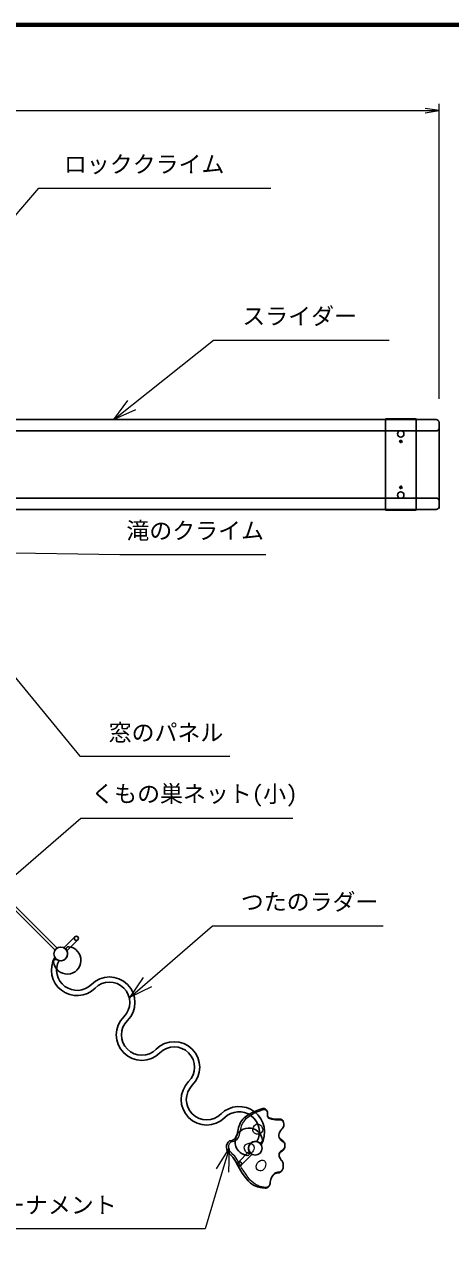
# Model space of a CAD drawing. Units: millimetres at full size, sheet at 1:60; details may follow other scales. Extents: x 900 to 24300, y 900 to 16920.
# Drawn here: x 6370 to 9154, y 8821 to 16920 of the extents above; entities that cross this region are included whole.
import ezdxf
from ezdxf.enums import TextEntityAlignment as Align

# ---------------------------------------------------------------- set-up
doc = ezdxf.new("R2010")
doc.units = ezdxf.units.MM
doc.header["$LTSCALE"] = 60
doc.linetypes.add('USER2', pattern=[0.846666, 0.529167, -0.105833, 0.105833, -0.105833])
for name, color, linetype, lineweight in [('D-STR-1', 1, 'Continuous', 25), ('D-STR-3', 251, 'Continuous', 9), ('D-STR-DIM', 7, 'Continuous', 0), ('D-STR-HTXT', 7, 'Continuous', 13), ('D-TTL', 7, 'Continuous', 70)]:
    doc.layers.add(name, color=color, linetype=linetype, lineweight=lineweight)
doc.styles.add('ＭＳ ゴシック', font='')
doc.styles.get('ＭＳ ゴシック').set_extended_font_data('MS Gothic')

# ---------------------------------------------------------------- blocks, each defined once
blk = doc.blocks.new('open_arrow')
at = {"color": 0, "linetype": 'Continuous', "lineweight": -2}
blk.add_lwpolyline([(7.5, 1.25), (0, 0), (7.5, -1.25)], dxfattribs=at)

msp = doc.modelspace()

# ---------------------------------------------------------------- linework, layer by layer
at = {"layer": 'D-STR-1'}
for p, q in [((8929.6, 14339.5), (8729.6, 14339.5)), ((8729.6, 14339.5), (8729.6, 13739.5)), ((8929.6, 13739.5), (8929.6, 14339.5)), ((9060.6, 14334.5), (6185.6, 14334.5)), ((9060.6, 14259.5), (6185.6, 14259.5)), ((9080.6, 13764.5), (9080.6, 14314.5)), ((9080.6, 13751.94), (9080.6, 14301.94)), ((9060.6, 13819.5), (6185.6, 13819.5)), ((9060.6, 13744.5), (6185.6, 13744.5)), ((8729.6, 13739.5), (8929.6, 13739.5)), ((6568.02, 10858.36), (5074.09, 12352.29)), ((6580.75, 10871.09), (5086.82, 12365.02)), ((6697.83, 10945.7), (6625.62, 10873.48)), ((6717.06, 10926.47), (6644.85, 10854.25)), ((7869.56, 9799.81), (7902.03, 9813.52)), ((7902.03, 9813.52), (7926.29, 9820.85)), ((7926.29, 9820.85), (7935.28, 9820.86)), ((7935.28, 9820.86), (7943.34, 9818.65)), ((7943.34, 9818.65), (7950.11, 9812.98)), ((7950.11, 9812.98), (7955.01, 9803.96)), ((7955.01, 9803.96), (7957.03, 9796.19)), ((7774.02, 9711.34), (7779.23, 9724.35)), ((7779.23, 9724.35), (7784.43, 9733.06)), ((7784.43, 9733.06), (7790.78, 9743.71)), ((7790.78, 9743.71), (7797.16, 9751.24)), ((7797.16, 9751.24), (7805.4, 9760.76)), ((7805.4, 9760.76), (7814.99, 9767.67)), ((7814.99, 9767.67), (7828.97, 9777.41)), ((7828.97, 9777.41), (7844.59, 9787.09)), ((7844.59, 9787.09), (7856.35, 9793.18)), ((7856.35, 9793.18), (7869.56, 9799.81)), ((7957.03, 9796.19), (7957.19, 9786.51)), ((7957.19, 9786.51), (7957.05, 9778.47)), ((7957.05, 9778.47), (7958.73, 9771.11)), ((7958.73, 9771.11), (7962.71, 9764.27)), ((7962.71, 9764.27), (7964.9, 9762.44)), ((7964.9, 9762.44), (7969.35, 9760.18)), ((7969.35, 9760.18), (7990.45, 9754.19)), ((7990.45, 9754.19), (8004.1, 9752.31)), ((8004.1, 9752.31), (8014.07, 9751.43)), ((8014.07, 9751.43), (8030.02, 9752.02)), ((8030.02, 9752.02), (8040.31, 9752.18)), ((8040.31, 9752.18), (8043.37, 9751.83)), ((8043.37, 9751.83), (8049.62, 9749.54)), ((8049.62, 9749.54), (8053.86, 9746.08)), ((8053.86, 9746.08), (8057.77, 9742.13)), ((8057.77, 9742.13), (8061.26, 9735.86)), ((8061.26, 9735.86), (8063.57, 9729.12)), ((8063.57, 9729.12), (8065.04, 9721.11)), ((8065.04, 9721.11), (8064.86, 9713.23)), ((7753.17, 9635.6), (7759.6, 9651.5)), ((7759.6, 9651.5), (7762.23, 9664.45)), ((7762.23, 9664.45), (7765.61, 9682.92)), ((7765.61, 9682.92), (7768.44, 9696.27)), ((7768.44, 9696.27), (7770.81, 9703.33)), ((7770.81, 9703.33), (7774.02, 9711.34)), ((8033.62, 9657.31), (8032.55, 9649.14)), ((8032.55, 9649.14), (8033.13, 9639.86)), ((8033.13, 9639.86), (8035.32, 9631.89)), ((8038.14, 9667.88), (8033.62, 9657.31)), ((8047.87, 9680.78), (8038.14, 9667.88)), ((8057.46, 9693.11), (8047.87, 9680.78)), ((8061.79, 9700.65), (8057.46, 9693.11)), ((8063.88, 9707.73), (8061.79, 9700.65)), ((8064.86, 9713.23), (8063.88, 9707.73)), ((7688.77, 9568.13), (7689.81, 9579.46)), ((7690.84, 9552.76), (7688.77, 9568.13)), ((7689.81, 9579.46), (7693.8, 9589)), ((7693.8, 9589), (7701.29, 9601.7)), ((7701.29, 9601.7), (7709.53, 9608.46)), ((7709.53, 9608.46), (7714.77, 9610.38)), ((7714.77, 9610.38), (7727.65, 9612.71)), ((7727.65, 9612.71), (7738.31, 9618.48)), ((7738.31, 9618.48), (7747.29, 9626.87)), ((7747.29, 9626.87), (7753.17, 9635.6)), ((8035.32, 9631.89), (8038.84, 9625.05)), ((8038.84, 9625.05), (8047.08, 9617.27)), ((8047.08, 9617.27), (8061.1, 9606.27)), ((8066.21, 9558.06), (8060.55, 9549.36)), ((8061.1, 9606.27), (8065.55, 9601.67)), ((8065.55, 9601.67), (8068.86, 9596.1)), ((8070.35, 9567.79), (8066.21, 9558.06)), ((8068.86, 9596.1), (8071.26, 9589.33)), ((8072.07, 9575.55), (8070.35, 9567.79)), ((8071.26, 9589.33), (8072.37, 9583.18)), ((8072.37, 9583.18), (8072.07, 9575.55)), ((7696.34, 9540.21), (7690.84, 9552.76)), ((7707.36, 9526.44), (7696.34, 9540.21)), ((7722.44, 9511.24), (7707.36, 9526.44)), ((7731.14, 9502.86), (7722.44, 9511.24)), ((7740.35, 9489.26), (7731.14, 9502.86)), ((7747.5, 9476.1), (7740.35, 9489.26)), ((7766.2, 9468.48), (7838.41, 9540.7)), ((7785.43, 9449.25), (7857.65, 9521.46)), ((8033.78, 9519.74), (8033.44, 9515.31)), ((8033.44, 9515.31), (8034.21, 9509.17)), ((8035.5, 9526.82), (8033.78, 9519.74)), ((8034.21, 9509.17), (8037.04, 9501.73)), ((8038.77, 9532.7), (8035.5, 9526.82)), ((8037.04, 9501.73), (8040.81, 9495.02)), ((8041.39, 9535.6), (8038.77, 9532.7)), ((8040.81, 9495.02), (8046.07, 9487.01)), ((8049.71, 9539.88), (8041.39, 9535.6)), ((8046.07, 9487.01), (8051.87, 9479.57)), ((8055.92, 9544.77), (8049.71, 9539.88)), ((8051.87, 9479.57), (8053.61, 9477.31)), ((8053.61, 9477.31), (8058.14, 9467.72)), ((8060.55, 9549.36), (8055.92, 9544.77)), ((7765.18, 9443.06), (7747.5, 9476.1)), ((7792.73, 9398.62), (7765.18, 9443.06)), ((7813.13, 9370.34), (7792.73, 9398.62)), ((8008.27, 9395.47), (8000.44, 9390.31)), ((8017.62, 9398.66), (8008.27, 9395.47)), ((8023.61, 9399.17), (8017.62, 9398.66)), ((8029.86, 9399.51), (8023.61, 9399.17)), ((8034.77, 9400.74), (8029.86, 9399.51)), ((8041.75, 9403.8), (8034.77, 9400.74)), ((8047.25, 9408.47), (8041.75, 9403.8)), ((8051.64, 9413.2), (8047.25, 9408.47)), ((8056.18, 9421.16), (8051.64, 9413.2)), ((8059.4, 9429.8), (8056.18, 9421.16)), ((8058.14, 9467.72), (8059.74, 9461.96)), ((8061.44, 9440.6), (8059.4, 9429.8)), ((8059.74, 9461.96), (8061.2, 9455.04)), ((8061.2, 9455.04), (8061.5, 9449.94)), ((8061.5, 9449.94), (8061.44, 9440.6)), ((7830.94, 9348.33), (7813.13, 9370.34)), ((7847.08, 9332.48), (7830.94, 9348.33)), ((7867.05, 9318.59), (7847.08, 9332.48)), ((7881.68, 9311.61), (7867.05, 9318.59)), ((7970.5, 9315.44), (7967.13, 9310.72)), ((7974.02, 9323.73), (7970.5, 9315.44)), ((7975.7, 9330.97), (7974.02, 9323.73)), ((7976.43, 9338.52), (7975.7, 9330.97)), ((7977.78, 9347.62), (7976.43, 9338.52)), ((7980.15, 9357.4), (7977.78, 9347.62)), ((7983.97, 9367.82), (7980.15, 9357.4)), ((7988.27, 9375.94), (7983.97, 9367.82)), ((7994.05, 9384.03), (7988.27, 9375.94)), ((8000.44, 9390.31), (7994.05, 9384.03)), ((7891.95, 9307.62), (7881.68, 9311.61)), ((7909.72, 9302.71), (7891.95, 9307.62)), ((7923.38, 9301.16), (7909.72, 9302.71)), ((7943.65, 9299.74), (7923.38, 9301.16)), ((7947.78, 9299.76), (7943.65, 9299.74)), ((7954.24, 9300.82), (7947.78, 9299.76)), ((7961.85, 9305.14), (7954.24, 9300.82)), ((7967.13, 9310.72), (7961.85, 9305.14))]:
    msp.add_line(p, q, dxfattribs=at)
for centre, radius in [((8829.6, 14239.5), 21.35), ((8829.6, 13839.5), 21.35), ((6707.45, 10936.08), 13.6), ((6605.24, 10833.87), 44.55), ((7878.03, 9561.08), 44.55), ((7878.03, 9561.08), 44.55), ((7775.82, 9458.87), 13.6)]:
    msp.add_circle(centre, radius, dxfattribs=at)
for centre, radius, start, end in [((9060.6, 14314.5), 20, 0, 90), ((9060.6, 14279.5), 20, 270, 0), ((9060.6, 13799.5), 20, 0, 90), ((9060.6, 13764.5), 20, 270, 0), ((6647.66, 10791.44), 90, 186.31781, 83.68219), ((6605.24, 10833.87), 45, 237.63563, 32.36437), ((6655.92, 10865.99), 15, 83.68219, 212.36437), ((6711.3, 10727.8), 167, 149.94948, 315), ((6573.12, 10783.19), 15, 57.63563, 186.31781), ((6711.3, 10727.8), 133, 151.76394, 315), ((6923.43, 10515.67), 167, 315, 135), ((6923.43, 10515.67), 133, 315, 135), ((7135.57, 10303.54), 167, 135, 315), ((7135.57, 10303.54), 133, 135, 315), ((7347.7, 10091.41), 167, 315, 135), ((7347.7, 10091.41), 133, 315, 135), ((7559.83, 9879.28), 167, 135, 315), ((7559.83, 9879.28), 133, 135, 315), ((7771.96, 9667.14), 167, 329.94948, 135), ((7771.96, 9667.14), 133, 331.76394, 135), ((7835.6, 9603.5), 90, 6.31781, 263.68219), ((7878.03, 9561.08), 45, 57.63563, 212.36437), ((7910.15, 9611.76), 15, 237.63563, 6.31781), ((7827.35, 9528.96), 15, 263.68219, 32.36437)]:
    msp.add_arc(centre, radius, start, end, dxfattribs=at)
at = {"layer": 'D-STR-3', "linetype": 'USER2'}
for p, q in [((8840.81, 14189.5), (8820.13, 14189.5)), ((8830.6, 14179.28), (8830.6, 14200.11)), ((8840.81, 13889.5), (8820.13, 13889.5)), ((8830.6, 13879.28), (8830.6, 13900.11))]:
    msp.add_line(p, q, dxfattribs=at)
at = {"layer": 'D-STR-3'}
for p, q in [((8822.52, 14189.5), (8826.56, 14196.5)), ((8822.52, 14189.5), (8826.56, 14182.5)), ((8826.56, 14196.5), (8830.6, 14196.5)), ((8826.56, 14182.5), (8830.6, 14182.5)), ((8834.64, 14196.5), (8830.6, 14196.5)), ((8834.64, 14182.5), (8830.6, 14182.5)), ((8838.68, 14189.5), (8834.64, 14196.5)), ((8838.68, 14189.5), (8834.64, 14182.5)), ((8822.52, 13889.5), (8826.56, 13896.5)), ((8822.52, 13889.5), (8826.56, 13882.5)), ((8826.56, 13896.5), (8830.6, 13896.5)), ((8826.56, 13882.5), (8830.6, 13882.5)), ((8834.64, 13896.5), (8830.6, 13896.5)), ((8834.64, 13882.5), (8830.6, 13882.5)), ((8838.68, 13889.5), (8834.64, 13896.5)), ((8838.68, 13889.5), (8834.64, 13882.5)), ((7878.43, 9793.96), (7896.15, 9801.12)), ((7896.15, 9801.12), (7909.71, 9806.59)), ((7909.71, 9806.59), (7930.01, 9813.93)), ((7930.01, 9813.93), (7940.65, 9815.39)), ((7940.65, 9815.39), (7943.72, 9814.64)), ((7943.72, 9814.64), (7950.18, 9809.15)), ((7950.18, 9809.15), (7953.56, 9803.43)), ((7953.56, 9803.43), (7955.73, 9793.84)), ((7787.97, 9707.42), (7794.97, 9722.04)), ((7794.97, 9722.04), (7803.43, 9734.69)), ((7803.43, 9734.69), (7811.66, 9747.33)), ((7811.66, 9747.33), (7820.39, 9757.4)), ((7820.39, 9757.4), (7835.62, 9769.21)), ((7835.62, 9769.21), (7847.81, 9776.53)), ((7847.81, 9776.53), (7860.76, 9784)), ((7860.76, 9784), (7878.43, 9793.96)), ((7884.56, 9718.39), (7894.93, 9720.19)), ((7894.93, 9720.19), (7905.37, 9717.4)), ((7955.74, 9785.21), (7955.59, 9778.84)), ((7955.59, 9778.84), (7957.16, 9771.14)), ((7955.73, 9793.84), (7955.74, 9785.21)), ((7957.16, 9771.14), (7960.58, 9763.85)), ((7960.58, 9763.85), (7965.53, 9758.47)), ((7965.53, 9758.47), (7971.42, 9755.43)), ((7971.42, 9755.43), (7984.89, 9751.31)), ((7984.89, 9751.31), (8009.26, 9747.07)), ((8009.26, 9747.07), (8023.9, 9746.26)), ((8023.9, 9746.26), (8035.29, 9746.68)), ((8035.29, 9746.68), (8042.01, 9747.3)), ((8042.01, 9747.3), (8047.49, 9746.35)), ((8047.49, 9746.35), (8053.31, 9743.16)), ((8053.31, 9743.16), (8057.79, 9738.49)), ((8057.79, 9738.49), (8060.23, 9733.87)), ((8060.23, 9733.87), (8062.77, 9725.9)), ((8062.77, 9725.9), (8063.56, 9716.89)), ((7768.34, 9632.28), (7775.11, 9648.44)), ((7775.11, 9648.44), (7777.74, 9659.01)), ((7777.74, 9659.01), (7779.48, 9670.4)), ((7779.48, 9670.4), (7781.22, 9679.64)), ((7781.22, 9679.64), (7784.91, 9694.9)), ((7784.91, 9694.9), (7787.97, 9707.42)), ((7861.93, 9687.75), (7865.27, 9698.87)), ((7862.09, 9677.27), (7861.93, 9687.75)), ((7865.91, 9666.72), (7862.09, 9677.27)), ((7865.27, 9698.87), (7872.95, 9710.36)), ((7873.52, 9659.4), (7865.91, 9666.72)), ((7872.95, 9710.36), (7884.56, 9718.39)), ((7886.87, 9652.93), (7873.52, 9659.4)), ((7897.64, 9652.66), (7886.87, 9652.93)), ((7908.5, 9656.25), (7897.64, 9652.66)), ((7905.37, 9717.4), (7912.14, 9712.65)), ((7917.53, 9662.76), (7908.5, 9656.25)), ((7912.14, 9712.65), (7918.46, 9705.5)), ((7924.96, 9673.02), (7917.53, 9662.76)), ((7918.46, 9705.5), (7923.59, 9695.56)), ((7923.59, 9695.56), (7926.43, 9684.35)), ((7926.43, 9684.35), (7924.96, 9673.02)), ((8031.86, 9656.46), (8031.04, 9647.46)), ((8031.04, 9647.46), (8031.59, 9640.31)), ((8031.59, 9640.31), (8033.43, 9631.8)), ((8034.48, 9664.99), (8031.86, 9656.46)), ((8037.74, 9671.02), (8034.48, 9664.99)), ((8044.18, 9679.63), (8037.74, 9671.02)), ((8053.05, 9691.04), (8044.18, 9679.63)), ((8058.7, 9698.97), (8053.05, 9691.04)), ((8061.9, 9706.29), (8058.7, 9698.97)), ((8063.56, 9716.89), (8061.9, 9706.29)), ((7705.04, 9565.97), (7705.75, 9581.08)), ((7707.79, 9551.03), (7705.04, 9565.97)), ((7705.75, 9581.08), (7711.99, 9593.9)), ((7711.99, 9593.9), (7720.38, 9602.67)), ((7720.38, 9602.67), (7728.8, 9606.02)), ((7728.8, 9606.02), (7739.76, 9607.73)), ((7739.76, 9607.73), (7751.58, 9613.8)), ((7751.58, 9613.8), (7758.82, 9619.89)), ((7758.82, 9619.89), (7768.34, 9632.28)), ((7805.79, 9562.94), (7807.08, 9573.41)), ((7809.14, 9550.17), (7805.79, 9562.94)), ((7807.08, 9573.41), (7812.82, 9582.27)), ((7812.82, 9582.27), (7823.97, 9590.85)), ((7823.97, 9590.85), (7837.32, 9594.66)), ((7837.32, 9594.66), (7845.37, 9594.05)), ((7845.37, 9594.05), (7855.34, 9589.83)), ((7855.34, 9589.83), (7861.14, 9585.72)), ((7861.14, 9585.72), (7865.09, 9581.97)), ((7865.09, 9581.97), (7868.68, 9575.51)), ((7868.68, 9575.51), (7870.39, 9567.92)), ((7870.46, 9560.67), (7868.84, 9552.67)), ((7870.39, 9567.92), (7870.46, 9560.67)), ((8033.43, 9631.8), (8037.52, 9623.35)), ((8037.52, 9623.35), (8041.79, 9618.34)), ((8041.79, 9618.34), (8051.33, 9610.42)), ((8051.33, 9610.42), (8059.95, 9603.65)), ((8059.95, 9603.65), (8065.96, 9597.77)), ((8066.23, 9561.9), (8062.84, 9556.14)), ((8065.96, 9597.77), (8069.55, 9590.3)), ((8070.37, 9573.07), (8066.23, 9561.9)), ((8069.55, 9590.3), (8071.02, 9582.11)), ((8071.02, 9582.11), (8070.37, 9573.07)), ((7712.43, 9542.01), (7707.79, 9551.03)), ((7722.06, 9530.11), (7712.43, 9542.01)), ((7731.15, 9520.49), (7722.06, 9530.11)), ((7743.78, 9507.98), (7731.15, 9520.49)), ((7752.82, 9496.21), (7743.78, 9507.98)), ((7759.43, 9485.46), (7752.82, 9496.21)), ((7776.5, 9453.65), (7759.43, 9485.46)), ((7814.5, 9540.48), (7809.14, 9550.17)), ((7821.27, 9533.31), (7814.5, 9540.48)), ((7826.55, 9529.75), (7821.27, 9533.31)), ((7833.2, 9527.31), (7826.55, 9529.75)), ((7840.38, 9526.86), (7833.2, 9527.31)), ((7848.11, 9528.76), (7840.38, 9526.86)), ((7853.82, 9531.88), (7848.11, 9528.76)), ((7859.8, 9537.17), (7853.82, 9531.88)), ((7864.86, 9544.12), (7859.8, 9537.17)), ((7868.84, 9552.67), (7864.86, 9544.12)), ((7900.39, 9473.81), (7911.81, 9480.75)), ((7911.81, 9480.75), (7918.84, 9482.33)), ((7918.84, 9482.33), (7926.8, 9482.06)), ((7926.8, 9482.06), (7934.01, 9480.34)), ((7934.01, 9480.34), (7937.37, 9478.43)), ((7937.37, 9478.43), (7940.21, 9475.62)), ((8032.87, 9524.04), (8032.03, 9516.73)), ((8032.03, 9516.73), (8032.64, 9510.36)), ((8032.64, 9510.36), (8034.09, 9504.55)), ((8034.87, 9529.77), (8032.87, 9524.04)), ((8034.09, 9504.55), (8037.19, 9497.29)), ((8037.68, 9534.84), (8034.87, 9529.77)), ((8037.19, 9497.29), (8040.68, 9491.49)), ((8042.83, 9538.91), (8037.68, 9534.84)), ((8040.68, 9491.49), (8045.71, 9483.89)), ((8049.78, 9543.68), (8042.83, 9538.91)), ((8045.71, 9483.89), (8048.98, 9479.74)), ((8048.98, 9479.74), (8052.92, 9474.64)), ((8056.79, 9548.96), (8049.78, 9543.68)), ((8062.84, 9556.14), (8056.79, 9548.96)), ((7788.87, 9431.79), (7776.5, 9453.65)), ((7802.34, 9410.23), (7788.87, 9431.79)), ((7817.39, 9387.86), (7802.34, 9410.23)), ((7883.02, 9442.94), (7887.09, 9456.31)), ((7886.41, 9428.82), (7883.02, 9442.94)), ((7892.75, 9420.39), (7886.41, 9428.82)), ((7887.09, 9456.31), (7893.05, 9466.05)), ((7899.87, 9415.13), (7892.75, 9420.39)), ((7893.05, 9466.05), (7900.39, 9473.81)), ((7907.8, 9412.35), (7899.87, 9415.13)), ((7916.39, 9412.31), (7907.8, 9412.35)), ((7924.79, 9415.42), (7916.39, 9412.31)), ((7930.58, 9419.61), (7924.79, 9415.42)), ((7937.26, 9427.46), (7930.58, 9419.61)), ((7942.49, 9437.75), (7937.26, 9427.46)), ((7940.21, 9475.62), (7943.09, 9470.88)), ((7945.31, 9447.86), (7942.49, 9437.75)), ((7943.09, 9470.88), (7945.22, 9464.68)), ((7945.22, 9464.68), (7946.19, 9456.11)), ((7946.19, 9456.11), (7945.31, 9447.86)), ((8002.87, 9395.69), (7996.16, 9389.88)), ((8009.6, 9399.95), (8002.87, 9395.69)), ((8017.01, 9402.69), (8009.6, 9399.95)), ((8024.01, 9404.08), (8017.01, 9402.69)), ((8031.45, 9404.27), (8024.01, 9404.08)), ((8039.32, 9406.42), (8031.45, 9404.27)), ((8044.29, 9409.08), (8039.32, 9406.42)), ((8047.63, 9412.29), (8044.29, 9409.08)), ((8052.3, 9417.71), (8047.63, 9412.29)), ((8055.61, 9424.05), (8052.3, 9417.71)), ((8052.92, 9474.64), (8056.85, 9466.59)), ((8057.84, 9429.61), (8055.61, 9424.05)), ((8056.85, 9466.59), (8058.9, 9459.26)), ((8059.67, 9437.97), (8057.84, 9429.61)), ((8058.9, 9459.26), (8060.03, 9453.07)), ((8060.22, 9445.89), (8059.67, 9437.97)), ((8060.03, 9453.07), (8060.22, 9445.89)), ((7828.47, 9371.78), (7817.39, 9387.86)), ((7844.39, 9352.32), (7828.47, 9371.78)), ((7857.66, 9339.94), (7844.39, 9352.32)), ((7876.29, 9326.05), (7857.66, 9339.94)), ((7893.59, 9316.86), (7876.29, 9326.05)), ((7902.11, 9313.09), (7893.59, 9316.86)), ((7970.33, 9319.4), (7965.15, 9311.9)), ((7973.11, 9326.46), (7970.33, 9319.4)), ((7974.56, 9333.86), (7973.11, 9326.46)), ((7975.32, 9341.66), (7974.56, 9333.86)), ((7976.86, 9350.99), (7975.32, 9341.66)), ((7979.46, 9360.56), (7976.86, 9350.99)), ((7981.6, 9366.83), (7979.46, 9360.56)), ((7984.6, 9373.48), (7981.6, 9366.83)), ((7990.69, 9383.44), (7984.6, 9373.48)), ((7996.16, 9389.88), (7990.69, 9383.44)), ((7921.5, 9307.67), (7902.11, 9313.09)), ((7948.45, 9304.6), (7921.5, 9307.67)), ((7954.36, 9305.04), (7948.45, 9304.6)), ((7960.43, 9307.83), (7954.36, 9305.04)), ((7965.15, 9311.9), (7960.43, 9307.83))]:
    msp.add_line(p, q, dxfattribs=at)
for centre, radius in [((8830.6, 14189.5), 4.5), ((8830.6, 14189.5), 4), ((8830.6, 13889.5), 4.5), ((8830.6, 13889.5), 4)]:
    msp.add_circle(centre, radius, dxfattribs=at)
at = {"layer": 'D-STR-DIM', "lineweight": 13}
for p, q in [((9080.6, 14470.5), (9080.6, 16402.31)), ((3069.6, 16357.31), (9080.6, 16357.31))]:
    msp.add_line(p, q, dxfattribs=at)
at = {"layer": 'D-STR-HTXT'}
for p, q in [((6952.8, 14334.5), (7045.09, 14459.4)), ((6952.8, 14334.5), (7070.13, 14427.96)), ((7095.17, 14396.52), (6952.8, 14334.5)), ((7060.1, 10549.89), (7146.93, 10678.64)), ((7060.1, 10549.89), (7173.3, 10648.31)), ((7199.67, 10617.97), (7060.1, 10549.89)), ((7625.18, 9426.15), (7706.42, 9558.5)), ((7706.42, 9558.5), (7663.7, 9414.71)), ((7706.42, 9558.5), (7702.23, 9403.26))]:
    msp.add_line(p, q, dxfattribs=at)
for points in [[(6187.83, 15529.72), (6461.3, 15848.85), (7978.78, 15848.85)], [(7070.13, 14427.96), (7605.07, 14854.05), (8754.78, 14854.05)], [(6163.29, 13462.12), (6991.72, 13448.92), (7947.73, 13448.92)], [(6269.82, 12690.06), (6730.29, 12129.56), (7711.82, 12129.56)], [(6310.51, 11352.97), (6735.73, 11723.85), (8124.41, 11723.85)], [(7173.3, 10648.31), (7598.38, 11017.85), (8714.68, 11017.85)], [(7663.7, 9414.71), (7550.37, 9033.17), (5644.57, 9033.17)]]:
    msp.add_lwpolyline(points, dxfattribs=at)
at = {"layer": 'D-TTL'}
msp.add_lwpolyline([(900, 900), (900, 16920), (24300, 16920), (24300, 900)], close=True, dxfattribs=at)

# ---------------------------------------------------------------- block references
at = {"layer": 'D-STR-DIM', "lineweight": 13, "xscale": 12, "yscale": 12, "rotation": 180}
msp.add_blockref('open_arrow', (9080.6, 16357.31), dxfattribs=at)

# ---------------------------------------------------------------- texts
at = {"layer": 'D-STR-HTXT', "style": 'ＭＳ ゴシック'}
for s, p in [('ロッククライム', (6625.73, 15918.11)), ('スライダー', (7793.11, 14923.3)), ('滝のクライム', (7034.33, 13518.18)), ('窓のパネル', (6918.33, 12195.77)), ('くもの巣ネット(小)', (6804.77, 11794.63)), ('つたのラダー', (7783.37, 11087.1)), ('お花のオーナメント', (5620.97, 9100.91))]:
    msp.add_text(s, height=110, dxfattribs=at).set_placement(p, align=Align.BOTTOM_LEFT)

doc.saveas('drawing.dxf')
